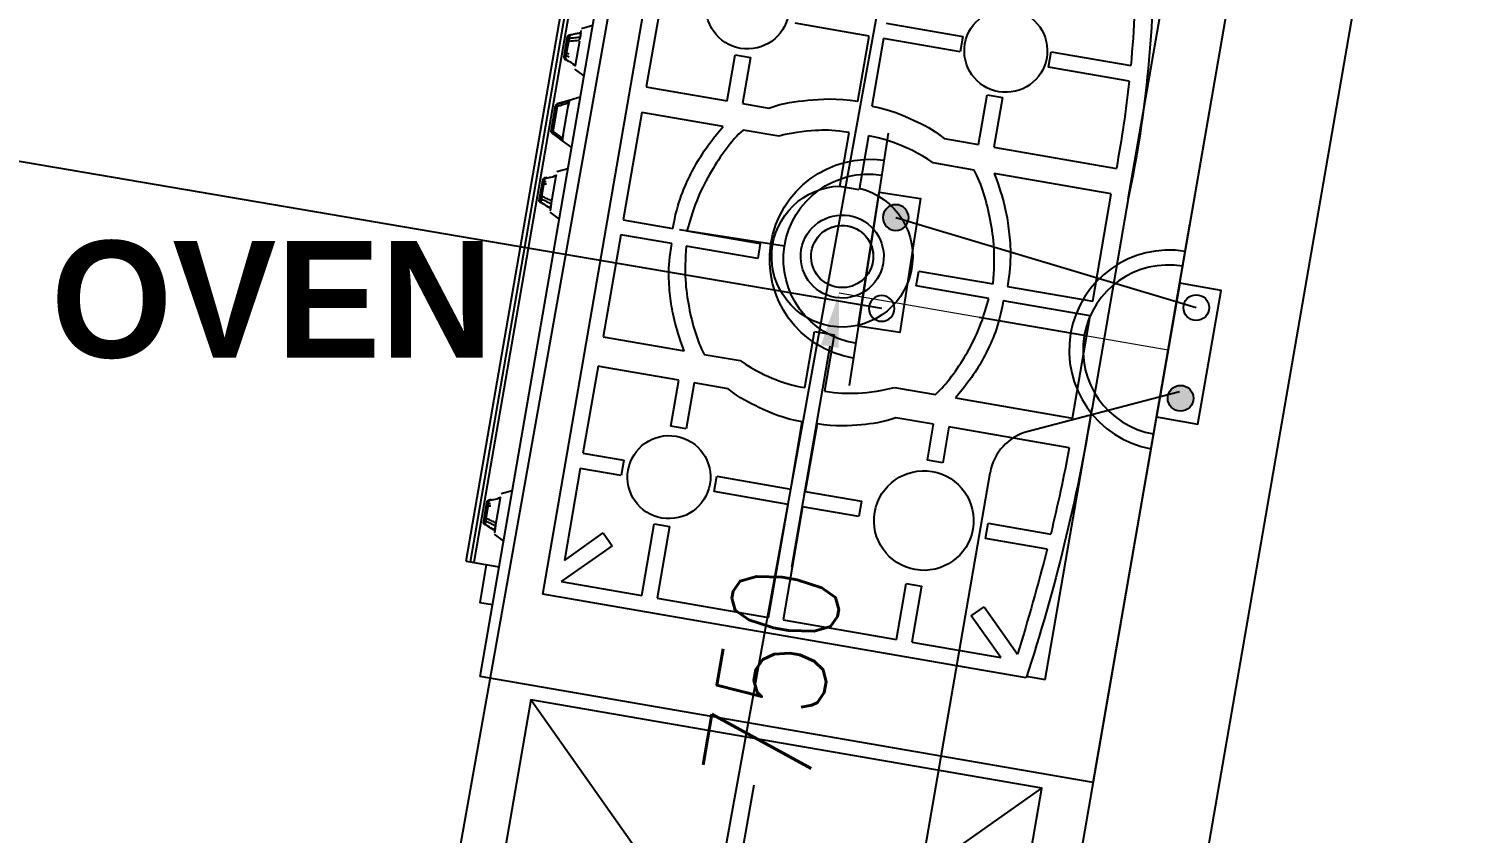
# Model space of a CAD drawing. Extents: x -678889171 to 586587, y -792238163 to 335485.
# Drawn here: x 49044 to 50431, y 31963 to 32739 of the extents above; entities that cross this region are included whole.
import ezdxf
from ezdxf import colors
from ezdxf.entities.mleader import LeaderData, LeaderLine
from ezdxf.math import Vec2, Vec3

# ---------------------------------------------------------------- set-up
doc = ezdxf.new("R2010")
doc.units = 0
doc.header["$MEASUREMENT"] = 0
doc.layers.get('Defpoints').update_dxf_attribs({"color": 252})
for name, color, linetype in [('1', 8, 'Continuous'), ('E-POW-BLOCK', 4, 'Continuous'), ('E-POW-WIR-NO', 4, 'Continuous'), ('E-TEXT', 3, 'Continuous'), ('loop line emped', 1, 'Continuous'), ('powr wire', 4, 'Continuous'), ('XR-A-9TH-FLOOR$0$A-WALL', 252, 'Continuous'), ('XR-Typ33 8th to11Th$0$XR-A-TYP-8-9-10$0$A-ANNO-NOTE', 252, 'Continuous'), ('XR-Typ33 8th to11Th$0$XR-A-TYP-8-9-10$0$A-EQPM', 252, 'Continuous'), ('XR-Typ33 8th to11Th$0$XR-A-TYP-8-9-10$0$A-WALL', 252, 'Continuous')]:
    doc.layers.add(name, color=color, linetype=linetype)
doc.styles.get("Standard").update_dxf_attribs({"font": 'arial.ttf'})
doc.styles.add('Work$0$E-M.MODUL', font='romans.shx', dxfattribs={"width": 0.8})
doc.styles.add('XR-Typ33 8th to11Th$0$XR-A-TYP-8-9-10$0$TYPICAL TYPES$0$XREF_1BR$0$KZT', font='')
doc.styles.get('XR-Typ33 8th to11Th$0$XR-A-TYP-8-9-10$0$TYPICAL TYPES$0$XREF_1BR$0$KZT').set_extended_font_data('AvantGarde LT Medium', bold=True)
doc.dimstyles.new('Work$0$S-DIM', dxfattribs={"dimscale": 500, "dimtxt": 0.2065, "dimasz": 0.104, "dimexe": 0, "dimexo": 0, "dimgap": 0, "dimtad": 0, "dimdec": 0, "dimzin": 0, "dimdsep": 46, "dimtxsty": 'Work$0$E-M.MODUL', "dimcen": 0.25, "dimclrd": 5, "dimclre": 5, "dimclrt": 1, "dimadec": 0, "dimazin": 0, "dimtfac": 1, "dimtdec": 0, "dimtofl": 0, "dimtmove": 0, "dimatfit": 3, "dimfxl": 1, "dimtolj": 1, "dimtzin": 0, "dimlwe": 13, "dimarcsym": 0})

# ---------------------------------------------------------------- blocks, each defined once
blk = doc.blocks.new('160')
at = {"layer": 'E-POW-BLOCK'}
h = blk.add_hatch(color=1, dxfattribs=at)
h.dxf.hatch_style = 1
edge = h.paths.add_edge_path()
edge.add_arc((78016.12619020321, 43941.8623778977), 12.40959850020896, 0, 360)
at = {"layer": 'E-POW-BLOCK', "color": 1}
for p, q in [((77996.37658910743, 43862.45978831869, 1.338264768536465e-07), (77996.37658910545, 44108.57963245566, 1.344306687904589e-07)), ((77914.33664106077, 43985.51971038651, 1.440456293763361e-07), (77811.7867060037, 43985.51971038567, 1.564419500691893e-07))]:
    blk.add_line(p, q, dxfattribs=at)
at = {"layer": 'E-POW-BLOCK', "color": 1, "elevation": 1.293917977576307e-07}
blk.add_lwpolyline([(77996.3765891059, 44050.86842946797), (77996.37658910696, 43920.17099130638), (78036.8891983044, 43920.17099130671), (78036.88919830332, 44050.8684294683)], close=True, dxfattribs=at)
at = {"layer": 'E-POW-BLOCK', "color": 1}
for centre in [(78016.12619020249, 44030.49624115398, 1.318516362437654e-07), (78016.12619020321, 43941.8623778977, 1.316340517344951e-07)]:
    blk.add_circle(centre, 12.40959850020896, dxfattribs=at)
for centre, radius, start, end in [((77997.52779818512, 43985.51971038718, 1.339894137195527e-07), 96.53712043769333, 90.68327069112401, 269.3167293097928), ((77996.37658910645, 43985.51971038718, 1.341285728220513e-07), 82.03994804566189, 90.0000000004675, 270.0000000004654)]:
    blk.add_arc(centre, radius, start, end, dxfattribs=at)
blk = doc.blocks.new('*D3202')
at = {"layer": '1', "color": 5, "lineweight": 13, "transparency": 16777216}
for p, q in [((50142.33030993499, 32428.98970255078), (49825.08081217586, 32483.88179154522)), ((50014.56867250255, 31690.58976094113), (49697.31917474342, 31745.48184993557))]:
    blk.add_line(p, q, dxfattribs=at)
at = {"layer": '1', "color": 5, "lineweight": -2, "transparency": 16777216}
for p, q in [((49816.21524156569, 32432.64311808702), (49779.30621651349, 32219.32695768772)), ((49706.18474535359, 31796.72052339377), (49743.09377040579, 32010.03668379308))]:
    blk.add_line(p, q, dxfattribs=at)
at = {"layer": '1', "color": 5, "transparency": 16777216}
for points in [[(49807.67546265599, 32434.12071318872), (49824.75502047539, 32431.16552298533), (49825.08081217586, 32483.88179154522)], [(49697.64496644389, 31798.19811849547), (49714.72452426329, 31795.24292829208), (49697.31917474342, 31745.48184993557)]]:
    blk.add_solid(points, dxfattribs=at)
at = {"layer": 'Defpoints', "color": 0, "transparency": 16777216}
for p in [(49825.08081217586, 32483.88179154522), (50142.33030993499, 32428.98970255078, 1.860568602027234e-05), (50014.56867250255, 31690.58976094113)]:
    blk.add_point(p, dxfattribs=at)
at = {"layer": '1', "color": 1, "transparency": 16777216, "insert": (49761.19999345964, 32114.68182074041), "char_height": 103.25, "attachment_point": 5, "rotation": 80.18358877342605, "style": 'Work$0$E-M.MODUL'}
blk.add_mtext('\\A1;750', dxfattribs=at)
blk = doc.blocks.new('deef')
at = {"layer": 'E-POW-BLOCK'}
h = blk.add_hatch(color=6, dxfattribs=at)
h.dxf.hatch_style = 1
edge = h.paths.add_edge_path()
edge.add_arc((84064.19391751211, 48929.00372852619), 12.40959850020896, 0, 360)
at = {"layer": 'E-POW-BLOCK', "color": 6}
for p, q in [((84044.86324795104, 48849.4981111799, -3.190573819240415e-06), (84043.56555981308, 49095.61453420671, -3.219723781063669e-06)), ((83962.17559620646, 48972.12375998064, -3.19414105969734e-06), (83859.62708661196, 48971.58305658981, -3.180381384128951e-06))]:
    blk.add_line(p, q, dxfattribs=at)
at = {"layer": 'E-POW-BLOCK', "color": 6, "elevation": -3.218324371343137e-06}
blk.add_lwpolyline([(84043.86984711589, 49037.90413341512), (84044.55896064821, 48907.20851197148), (84085.07100671309, 48907.42211820293), (84084.38189318076, 49038.11773964659)], close=True, dxfattribs=at)
at = {"layer": 'E-POW-BLOCK', "color": 6}
for centre in [(84063.72658781194, 49017.63635975582, -3.213125644158815e-06), (84064.19391751211, 48929.00372852619, -3.202628019559595e-06)]:
    blk.add_circle(centre, 12.40959850020896, dxfattribs=at)
for centre, radius, start, end in [((84045.36559695876, 48972.5623925426, -3.205303264057118e-06), 96.5371204376933, 90.98536903686241, 269.6188276558389), ((84044.21440388208, 48972.5563226933, -3.205148800152049e-06), 82.03994804566186, 90.30209834678506, 270.3020983467851)]:
    blk.add_arc(centre, radius, start, end, dxfattribs=at)
blk = doc.blocks.new('XR-Typ33 8th to11Th$0$XR-A-TYP-8-9-10$0$A$C06567A49')
at = {"layer": 'XR-Typ33 8th to11Th$0$XR-A-TYP-8-9-10$0$A-EQPM'}
for p, q in [((0, -450.0000000000036), (0, 450.0000000000036)), ((600, -450.0000000000036), (600, 449.9999999999964)), ((600, -450.0000000000036), (600, 450)), ((62.71213462745072, 110.3748900793835), (62.71213462745072, 366.7328205942176)), ((553.95450487575, -361.4915974415235), (553.9545048757573, 362.83453490787)), ((624.5425033086649, 337.7388403562363), (624.5425033086722, -342.5933117551831)), ((628.0804822320351, -342.5933117551795), (628.0804822320424, 337.73884035624)), ((632.1096163554539, -342.5933117551795), (632.1096163554612, 337.7388403562363)), ((632.1096163554539, -342.5933117551795), (632.1096163554612, 337.7388403562363)), ((632.1096163554976, -342.593311755325), (632.1096163554976, 337.7388403560872)), ((160.3108859213826, 237.2279331900718), (82.28906224286038, 237.2279331900718)), ((160.3108859213753, 222.2279331900718), (160.3108859213826, 237.2279331900718)), ((321.4356354319025, 237.2279331900681), (246.4356354319025, 237.2279331900681)), ((246.4356354319025, 237.2279331900681), (246.4356354318952, 222.2279331900718)), ((81.23750892210228, 222.2279331900645), (160.3108859213753, 222.2279331900718)), ((246.4356354318952, 222.2279331900718), (321.4356354319025, 222.2279331900718)), ((321.4356354319025, 222.2279331900718), (321.4356354319025, 156.0487300419591)), ((335.7159935198652, 158.4506498709197), (335.7159935198579, 222.2279331900718)), ((335.7159935198579, 222.2279331900718), (408.0786557545362, 222.2279331900718)), ((538.9545048757573, 222.2279331900718), (538.9545048757573, 137.2279331900718)), ((213.8156929625984, 185.8718668996698), (198.8156929625911, 185.8718668996698)), ((198.8156929625911, 185.8718668996698), (198.8156929625911, 137.2279331900718)), ((213.8156929625984, 137.2279331900718), (213.8156929625984, 185.8718668996698)), ((459.7654941674118, 182.2279331900718), (444.7654941674118, 182.2279331900754)), ((444.7654941674118, 182.2279331900754), (444.7654941674191, 137.2279331900754)), ((459.7654941674191, 137.2279331900754), (459.7654941674118, 182.2279331900718)), ((600.0000000000364, 186.7429066953664), (610.0000000000364, 181.8184777944589)), ((609.9999999999927, 176.049150468174), (610, 180.3190784743747)), ((610, 178.2310045535596), (610, 173.4547857933612)), ((609.9999999999927, 176.049150468174), (610, 170.9293785389636)), ((609.9999999999927, 176.049150468174), (609.9999999999927, 173.6420706738536)), ((609.9999999999927, 169.6587516079198), (610, 146.050268930645)), ((620.1743114854908, 173.7694900239039), (620.1743114854835, 167.9572659083351)), ((620.1743114854835, 150.472034358063), (620.1743114854835, 167.9572659083351)), ((620.8835632997288, 170.4024479540203), (620.8835632997216, 173.8253403895687)), ((621.9999999999927, 172.360657970934), (622, 169.366097961054)), ((621.9999999999927, 154.8754264209165), (621.9999999999927, 172.360657970934)), ((622.0000000000364, 169.3660979609522), (622.0000000000437, 151.8808664109274)), ((622, 169.366097961054), (621.9999999999927, 151.8808664110365)), ((621.9999999999927, 151.8808664110365), (621.9999999999927, 154.8754264209165)), ((610.0000000000364, 142.4230465872788), (600.0000000000364, 137.4986176863858)), ((198.8156929625911, 137.2279331900718), (79.05470303147013, 137.2279331900718)), ((247.6177950468918, 137.2279331900681), (213.8156929625984, 137.2279331900718)), ((319.8294773416055, 127.2337221602429), (319.8294773416055, 74.60564867806897)), ((338.8920554322322, 74.60564867807261), (338.8920554322322, 127.2337221602393)), ((444.7654941674191, 137.2279331900754), (418.9545048757645, 137.2279331900754)), ((533.9545048757573, 137.2279331900718), (459.7654941674191, 137.2279331900754)), ((538.9545048757573, 137.2279331900718), (533.9545048757573, 137.2279331900718)), ((79.68521618970408, 112.2279331900718), (194.1645117103471, 112.2279331900718)), ((79.6852161896968, 7.227933190071781), (79.68521618970408, 112.2279331900718)), ((213.8156929625911, 112.2279331900718), (253.8156929625911, 112.2279331900754)), ((404.9058398112538, 112.2279331900718), (439.9058398112538, 112.2279331900718)), ((459.5570210635051, 112.2279331900681), (538.9545048757573, 112.2279331900681)), ((538.9545048757573, 112.2279331900681), (538.9545048757645, 7.227933190071781)), ((600.0000000000291, 116.7429066953373), (610.0000000000364, 111.8184777944371)), ((610.0000000000364, 111.8184777944371), (620.883563299758, 106.458944428643)), ((610, 110.3190784743747), (609.9999999999927, 111.8184777945789)), ((609.9999999999927, 72.42304658739522), (609.9999999999927, 111.8184777945789)), ((609.9999999999927, 111.5267887594891), (609.9999999999927, 111.5267887594891)), ((62.71213462745072, 110.3748900793762), (62.712134627458, -94.62510992064927)), ((609.9999999999927, 109.4153963204844), (609.9999999999927, 106.0517554319704)), ((620.1743114854908, 79.75683639111594), (620.1743114854908, 104.4846879907491)), ((620.8835632997288, 106.2531849688276), (620.8835632997288, 106.2531849688276)), ((621.4745546734048, 104.4846879914112), (621.9999999996653, 104.4846879916331)), ((622.0000000000437, 104.4846879904871), (622.0000000000437, 79.75683639120325)), ((622, 79.75683639134877), (622, 104.4846879906218)), ((622, 104.4846879906218), (622, 104.4846879906218)), ((622, 104.4846879906218), (622, 79.75683639134877)), ((319.8294773416055, 74.60564867806897), (338.8920554322322, 74.60564867807261)), ((610.0000000000364, 72.42304658725698), (600.0000000000364, 67.49861768635674)), ((609.9999999999927, 78.1962699124706), (609.9999999999927, 74.82612806147881)), ((620.8835632997652, 77.7825799530583), (610.0000000000364, 72.42304658725698)), ((609.9999999999927, 72.42304658739522), (610, 73.9224459076031)), ((609.9999999999927, 72.71473562248502), (609.9999999999927, 72.71473562248502)), ((620.1743114852434, 79.75683639111594), (622, 79.75683639113049)), ((620.8835632997216, 77.98833941314297), (620.8835632997216, 77.98833941314297)), ((622, 79.75683639134877), (621.4745546736158, 79.75683639095587)), ((621.9999999999927, 79.75683639135605), (621.9999999999927, 79.75683639135605)), ((600.0000000000291, 46.74290669535912), (610.0000000000291, 41.81847779446252)), ((609.9999999999927, 8.192373913803749), (610, 38.19263622456128)), ((619.6742752326027, 30.74144365749453), (618.4649946300924, 31.08048721579689)), ((620.1743114854835, 16.28425847355538), (620.1743114854908, 33.76949002382753)), ((622.0000000000437, 32.36065797081756), (622.0000000000364, 14.87542642078552)), ((621.9999999999927, 29.36609796106131), (621.9999999999927, 32.36065797093397)), ((621.9999999999927, 32.36065797093397), (621.9999999999927, 14.87542642091285)), ((622, 11.88086641103655), (621.9999999999927, 29.36609796106131)), ((620.1743114854835, 16.28425847355538), (620.1743114854835, 10.47203435814663)), ((621.9999999999927, 14.87542642091648), (622, 11.88086641104383)), ((163.2112514136606, 7.227933190068143), (79.6852161896968, 7.227933190071781)), ((249.8294773416128, 7.227933190071781), (177.0656929625984, 7.227933190075419)), ((249.8294773416128, -7.227933190082695), (249.8294773416128, 7.227933190071781)), ((476.6558398112611, 7.227933190068143), (404.9058398112611, 7.227933190071781)), ((404.9058398112611, 7.227933190071781), (404.9058398112538, -7.227933190079057)), ((538.9545048757645, 7.227933190071781), (490.5102813601843, 7.227933190071781)), ((610.0000000000364, 2.423046587278805), (600.0000000000291, -2.501382313632348)), ((610, 10.78673858861293), (610, 6.010519828410906)), ((609.9999999999927, 8.192373913803749), (610, 10.60600909284767)), ((609.9999999999927, 8.192373913803749), (609.9999999999927, 3.922445907603105)), ((620.8835632997288, 10.41618399240542), (620.8835632997216, 13.83907642795384)), ((79.68521618970408, -107.2279331900791), (79.6852161896968, -7.227933190075419)), ((79.6852161896968, -7.227933190075419), (164.6852161897041, -7.227933190075419)), ((178.8156929625911, -7.227933190082695), (249.8294773416128, -7.227933190082695)), ((404.9058398112538, -7.227933190079057), (474.9058398112611, -7.227933190079057)), ((489.0363165841554, -7.227933190082695), (538.9545048757645, -7.227933190079057)), ((538.9545048757645, -7.227933190079057), (538.9545048757573, -107.2279331900827)), ((338.8920554322322, -67.22793319007542), (319.8294773416055, -67.2279331900827)), ((319.8294773416055, -67.2279331900827), (319.8294773416055, -122.2337221602502)), ((338.8920554322322, -122.2337221602502), (338.8920554322322, -67.22793319007542)), ((62.71213462745072, -360.0000000000036), (62.71213462745072, -94.62510992063108)), ((194.1645117103471, -107.2279331900754), (79.68521618970408, -107.2279331900791)), ((253.8156929625911, -107.2279331900754), (213.8156929625911, -107.2279331900827)), ((439.9058398112611, -107.2279331900754), (404.9058398112538, -107.2279331900791)), ((538.9545048757573, -107.2279331900827), (459.5570210634978, -107.2279331900791)), ((77.87030413934554, -135.8849957237289), (195.5871490346399, -135.8849957237217)), ((195.5871490346399, -135.8849957237217), (195.5871490346472, -170.8849957237289)), ((210.5871490346399, -170.8849957237289), (210.5871490346399, -135.8849957237217)), ((210.5871490346399, -135.8849957237217), (247.6177950468846, -135.8849957237253)), ((411.6660931574006, -135.8849957237253), (444.7654941674118, -135.8849957237217)), ((444.7654941674118, -135.8849957237217), (444.7654941674191, -180.8849957237253)), ((459.7654941674118, -180.8849957237253), (459.7654941674191, -135.8849957237253)), ((459.7654941674191, -135.8849957237253), (533.9545048757645, -135.8849957237289)), ((533.9545048757645, -135.8849957237289), (538.9545048757573, -135.8849957237289)), ((538.9545048757573, -135.8849957237289), (538.9545048757573, -220.8849957237253)), ((321.4356354319025, -154.7057925756162), (321.4356354319025, -220.8849957237217)), ((335.7159935198579, -220.8849957237253), (335.7159935198579, -155.2494391794462)), ((195.5871490346472, -170.8849957237289), (210.5871490346399, -170.8849957237289)), ((444.7654941674191, -180.8849957237253), (459.7654941674118, -180.8849957237253)), ((142.6177950468846, -220.8849957237253), (81.29468363577325, -220.8849957237289)), ((142.6177950468918, -235.8849957237253), (142.6177950468846, -220.8849957237253)), ((321.4356354319025, -220.8849957237217), (266.4356354319025, -220.8849957237253)), ((266.4356354319025, -220.8849957237253), (266.4356354318952, -235.8849957237217)), ((408.0786557545362, -220.8849957237217), (335.7159935198579, -220.8849957237253)), ((408.0786557545434, -235.8849957237217), (408.0786557545362, -220.8849957237217)), ((538.9545048757573, -220.8849957237253), (498.9545048757573, -220.8849957237289)), ((498.9545048757573, -220.8849957237289), (498.9545048757645, -235.8849957237253)), ((82.333492509395, -235.8849957237289), (142.6177950468918, -235.8849957237253)), ((266.4356354318952, -235.8849957237217), (321.4356354318952, -235.8849957237253)), ((321.4356354318952, -235.8849957237253), (321.4356354319025, -346.4915974415235)), ((335.7159935198652, -235.8849957237217), (408.0786557545434, -235.8849957237217)), ((335.7159935198652, -346.4915974415235), (335.7159935198652, -235.8849957237217)), ((498.9545048757645, -235.8849957237253), (538.9545048757573, -235.8849957237217)), ((538.9545048757573, -235.8849957237217), (538.95450487575, -325.828152060396)), ((459.7654941674118, -276.4915974415235), (444.7654941674191, -276.4915974415235)), ((444.7654941674191, -276.4915974415235), (444.7654941674191, -346.4915974415235)), ((459.7654941674118, -346.4915974415235), (459.7654941674118, -276.4915974415235)), ((600.0000000000291, -268.2570933046372), (610.0000000000364, -273.1815222055338)), ((610, -306.8076260861963), (609.9999999999927, -276.8073637754351)), ((619.6742752325954, -284.2585563425055), (618.4649946300851, -283.9195127841995)), ((620.1743114854835, -298.715741526441), (620.1743114854908, -281.2305099761688)), ((622.0000000000364, -282.6393420291824), (622.0000000000437, -300.1245735792145)), ((622, -285.633902038946), (621.9999999999927, -282.639342029066)), ((621.9999999999927, -282.639342029066), (622, -300.1245735790835)), ((622, -303.1191335889635), (622, -285.633902038946)), ((132.7023706735345, -301.1167576079897), (93.24450136125961, -340.5746269202755)), ((143.3089723913363, -311.7233593257915), (132.7023706735345, -301.1167576079897)), ((210.5871490346326, -291.4915974415235), (195.5871490346399, -291.4915974415235)), ((195.5871490346399, -291.4915974415235), (195.5871490346326, -346.4915974415235)), ((210.5871490346399, -346.4915974415235), (210.5871490346326, -291.4915974415235)), ((506.5565198362237, -293.4301670208624), (495.9499181184292, -304.0367687386643)), ((495.9499181184292, -304.0367687386643), (538.4047468212884, -346.4915974415235)), ((538.95450487575, -325.828152060396), (506.5565198362237, -293.4301670208624)), ((609.9999999999927, -304.2132614113907), (610, -308.9894801715927)), ((610, -306.8076260861963), (610, -304.3939909071523)), ((620.1743114854835, -298.715741526441), (620.1743114854908, -304.5279656418534)), ((620.8835632997216, -304.5838160075982), (620.8835632997288, -301.1609235720462)), ((622, -300.1245735790835), (622, -303.1191335889598)), ((108.540734275608, -346.4915974415235), (143.3089723913363, -311.7233593257915)), ((610.0000000000364, -312.5769534127212), (600.0000000000291, -317.501382313636)), ((610, -306.8076260861963), (610, -311.0775540924005)), ((195.5871490346326, -346.4915974415235), (108.540734275608, -346.4915974415235)), ((321.4356354319025, -346.4915974415235), (210.5871490346399, -346.4915974415235)), ((444.7654941674191, -346.4915974415235), (335.7159935198652, -346.4915974415235)), ((538.4047468212884, -346.4915974415235), (459.7654941674118, -346.4915974415235)), ((624.5425033086722, -342.5933117551831), (600, -342.5933117551795)), ((612.495653171507, -342.5933117551795), (612.495653171507, -380.0000000000036)), ((628.0804822320351, -342.5933117551795), (624.5425033086722, -342.5933117551831)), ((632.1096163554539, -342.5933117551795), (628.0804822320351, -342.5933117551795)), ((81.15934811491024, -360.0000000000036), (62.71213462745072, -360.0000000000036)), ((81.03794318234577, -361.4915974415235), (553.95450487575, -361.4915974415235)), ((600, -380.0000000000036), (612.495653171507, -380.0000000000036)), ((7.275957614183426e-12, -450.0000000000036), (600, -450.0000000000036))]:
    blk.add_line(p, q, dxfattribs=at)
at = {"layer": 'XR-Typ33 8th to11Th$0$XR-A-TYP-8-9-10$0$A-EQPM', "flags": 128}
for points in [[(620.8835563514949, 173.8253430770092), (619.6742752330538, 174.3149769876327), (618.4649946304853, 174.8045725069715), (617.2557115803575, 175.2941355457369), (616.0464275171253, 175.7836695417609), (614.8371432766507, 176.2731776312721), (613.627858240463, 176.7626629246115), (612.418572659968, 177.2521278225249), (611.2092865678351, 177.7415744047867), (610.0000000107757, 178.23100456463)], [(610.0000000095097, 177.8854491643797), (611.1304799566788, 177.4281230314518), (612.2609595798276, 176.9707964530971), (613.3914388652556, 176.5134693734472), (614.521917773629, 176.0561417402387)], [(610.0000000150903, 173.4547857811958), (611.2092864764054, 173.1155196986183), (612.4185724722338, 172.776275652297), (613.627857954627, 172.4370562290605), (614.8371428790706, 172.0978641777001), (616.0464271410892, 171.7587027175396), (617.2557103771469, 171.419575777054), (618.4649943841941, 171.080487276613), (619.6742747679455, 170.741443695053), (620.883555487344, 170.4024501923668)], [(620.1743036733242, 167.9572681006794), (619.0438273523541, 168.2747285263576), (617.9133520560426, 168.5921874038431), (616.7828735840376, 168.9096460617147), (615.6523956915335, 169.2271035707272), (614.5219173785808, 169.5445603194785), (613.3914385670869, 169.8620164217864), (612.2609593914458, 170.1794719211757), (611.1304798645651, 170.4969268795066), (610.0000000128275, 170.8143813524621)], [(615.6523961684725, 175.598813528446), (616.7828746349041, 175.1414844096034), (617.913352046613, 174.684154730021), (619.0438279291047, 174.2268245558153), (620.174304536944, 173.7694928302553)], [(617.2557103773215, 152.8219486049675), (618.4649943844051, 153.1610371054194), (619.674274768171, 153.500080686983)], [(620.1743036732078, 156.2842562812621), (619.0438273522668, 155.9667958555838), (617.9133520559626, 155.6493369781056)], [(610.0000000095097, 146.3560752175945), (611.1304799567079, 146.8134013505151), (612.2609595798931, 147.2707279288625), (613.3914388653648, 147.7280550085088), (614.5219177737818, 148.1853826417173), (615.6523961686471, 148.6427108535099), (616.7828746351297, 149.1000399723416), (617.9133520468604, 149.5573696519205), (619.043827929403, 150.0146998261298), (620.1743045372641, 150.4720315516788)], [(612.4185726598589, 146.9893965594019), (611.2092865677841, 146.499949977162), (610.000000010783, 146.0105198173442)], [(620.8835563509929, 150.416181304754), (619.6742752326027, 149.926547394145), (618.4649946300851, 149.4369518748354), (617.2557115800155, 148.9473888360917)], [(620.8835563509929, 106.2531883564407), (619.6742752326027, 106.8391164884924), (618.4649946300924, 107.42505279943), (617.2557115800228, 108.0109977090142), (616.0464275168415, 108.5969496620564), (614.8371432764252, 109.1829075089991), (613.6278582402956, 109.7688709278336), (612.4185726598662, 110.354839251966), (611.2092865677841, 110.940812007193), (610.000000010783, 111.5267887509399)], [(610.0000000150831, 111.5267887508453), (611.2092864764345, 110.9408120516491), (612.4185724722993, 110.3548393368656), (613.627857954707, 109.7688710606199), (614.837142879187, 109.1829077020666), (616.0464271412347, 108.5969498432096), (617.2557103773288, 108.0109982950307), (618.4649943843979, 107.4250529179699), (619.6742747681783, 106.8391167039881), (620.8835554875986, 106.2531887614459)], [(620.1743036732078, 104.4846917747091), (619.0438273522595, 105.0325524766849), (617.9133520559553, 105.5804108995399), (616.7828735839576, 106.128269289653), (615.6523956914607, 106.6761260043277), (614.5219173785299, 107.2239816806141), (613.3914385670432, 107.7718364863213), (612.260959391424, 108.3196904712204), (611.1304798645579, 108.8675437216771), (610.0000000128202, 109.4153963141325)], [(610.0000000095097, 74.82612806581528), (611.1304799566715, 75.37398070570998), (612.2609595798203, 75.92183400387512), (613.3914388652483, 76.46968804053176), (614.521917773629, 77.01754289302698), (615.6523961684725, 77.56539860869452), (616.7828746349114, 78.11325560084879), (617.9133520466057, 78.66111347829792), (619.043827929112, 79.20897218904065), (620.1743045369367, 79.75683303025653)], [(610.0000000150976, 72.7147356311325), (611.2092864764054, 73.30071233031049), (612.4185724722338, 73.88668504507586), (613.6278579546197, 74.472653321307), (614.8371428790706, 75.05861667984937), (616.046427141082, 75.64457453869181), (617.2557103771542, 76.23052608685612), (618.4649943841941, 76.81647146390605), (619.6742747679455, 77.40240767786963), (620.8835554873367, 77.9883356204009)], [(620.8835563514949, 77.98833602578452), (619.6742752330465, 77.40240789369636), (618.4649946304926, 76.81647158273336), (617.2557115803502, 76.23052667312368), (616.0464275171253, 75.64457472005233), (614.8371432766507, 75.05861687308425), (613.627858240463, 74.47265345422056), (612.418572659968, 73.88668513005905), (611.2092865678278, 73.30071237480661), (610.0000000107684, 72.714735631027)], [(610.0000000150831, 38.23100455349413), (611.2092864764345, 37.74157444084631), (612.418572472292, 37.25212792675666)], [(620.1743036732078, 33.76949318279367), (619.0438273522668, 34.226824792142), (617.9133520559553, 34.68415472651759), (616.7828735839648, 35.14148483420286), (615.652395691468, 35.59881372133168), (614.5219173785299, 36.05614190021515), (613.3914385670432, 36.51346949433719), (612.2609593914167, 36.97079653060791), (611.1304798645579, 37.42812306926135), (610.0000000128202, 37.88544916274259)], [(617.9133520468531, 28.5921874062733), (619.0438279293958, 28.274728361499), (620.1743045372714, 27.95726785512306)], [(618.4649943844051, 34.80457261402262), (619.6742747681783, 34.31497725508598), (620.8835554875986, 33.82534351486538)], [(610.0000000095097, 13.42714302828608), (611.1304799566788, 13.7445975288756), (612.2609595798203, 14.0620525149825), (613.3914388652556, 14.37950804416687), (614.521917773629, 14.69696417357045), (615.6523961684725, 15.01442094509548), (616.7828746349114, 15.33187861480474), (617.913352046613, 15.64933697575543), (619.0438279291047, 15.96679602054428), (620.174304536944, 16.28425652693477)], [(620.8835563515022, 13.83907432494379), (619.6742752330465, 13.50008072460696), (618.464994630478, 13.16103716628641), (617.2557115803502, 12.82194896707733), (616.0464275171325, 12.48282176415887), (614.8371432766435, 12.14366031951431), (613.6278582404702, 11.8044681988431), (612.418572659968, 11.46524874560055), (611.2092865678351, 11.12600471021142), (610.0000000107684, 10.78673861176867)], [(610.0000000150903, 6.01051982847639), (611.2092864764054, 6.499949941120576), (612.4185724722338, 6.989396455192036), (613.6278579546197, 7.47886131532141), (614.8371428790633, 7.968346592675516), (616.046427141082, 8.457854683460027), (617.2557103771542, 8.947388369288092), (618.4649943842014, 9.436951767867868), (619.6742747679455, 9.926547126793594), (620.8835554873367, 10.41618086699964)], [(614.5219173785808, 8.185382481777197), (613.3914385670869, 7.728054887647886), (612.2609593914458, 7.270727851380798), (611.1304798645724, 6.813401312716451), (610.0000000128275, 6.35607521923157)], [(620.1743036733242, 10.47203119922415), (619.0438273523541, 10.01469958987218), (617.9133520560499, 9.55736965548931), (616.7828735840376, 9.10003954779313), (615.6523956915262, 8.642710660667944)], [(610.0000000150831, -276.7689954465059), (611.2092864764345, -277.2584255591537), (612.4185724722993, -277.7478720732433)], [(620.1743036732078, -281.2305068172027), (619.0438273522595, -280.773175207858), (617.9133520559626, -280.3158452734824), (616.7828735839576, -279.8585151657935), (615.6523956914607, -279.4011862786683), (614.5219173785226, -278.9438580997848), (613.3914385670505, -278.4865305056628), (612.260959391424, -278.0292034693957), (611.1304798645579, -277.5718769307387), (610.0000000128202, -277.1145508372574)], [(617.9133520468531, -286.4078125937267), (619.043827929403, -286.7252716385046), (620.1743045372641, -287.0427321448769)], [(618.4649943844051, -280.195427385981), (619.674274768171, -280.6850227449104), (620.8835554875914, -281.1746564851383)], [(610.0000000095097, -301.5728569717212), (611.1304799566715, -301.2554024711244), (612.2609595798276, -300.9379474850175), (613.3914388652483, -300.6204919558331), (614.5219177736362, -300.3030358264296), (615.6523961684652, -299.9855790549009), (616.7828746349041, -299.6681213851953), (617.913352046613, -299.3506630242409), (619.043827929112, -299.0332039794557), (620.1743045369367, -298.7157434730689)], [(620.8835563514949, -301.1609256750562), (619.6742752330465, -301.4999192753967), (618.4649946304853, -301.8389628337172), (617.2557115803502, -302.1780510329227), (616.0464275171253, -302.5171782358375), (614.8371432766435, -302.8563396804857), (613.627858240463, -303.1955318011533), (612.4185726599753, -303.5347512543995), (611.2092865678278, -303.8739952897922), (610.0000000107757, -304.2132613882313)], [(610.0000000150831, -308.98948017152), (611.2092864764054, -308.5000500588831), (612.4185724722411, -308.010603544808), (613.6278579546197, -307.5211386846822), (614.8371428790706, -307.0316534073318), (616.046427141082, -306.5421453165363), (617.2557103771469, -306.0526116307155), (618.4649943841941, -305.5630482321321), (619.6742747679455, -305.07345287321), (620.8835554873294, -304.5838191330004)], [(620.1743036733169, -304.5279688007759), (619.0438273523614, -304.9853004101278), (617.9133520560499, -305.4426303445107), (616.7828735840376, -305.8999604522069), (615.6523956915262, -306.3572893393321)], [(614.5219173785736, -306.8146175182228), (613.3914385670796, -307.2719451123521), (612.2609593914531, -307.7292721486192), (611.1304798645651, -308.1865986872835), (610.0000000128202, -308.6439247807684)]]:
    blk.add_lwpolyline(points, dxfattribs=at)
at = {"layer": 'XR-Typ33 8th to11Th$0$XR-A-TYP-8-9-10$0$A-EQPM'}
for centre, radius, start, end in [((1206.254560800466, 150.7586885774544), 1144.255273808596, 169.3190659346465, 182.0225397908315), ((1208.228911062797, 150.7586885774581), 1129.255273808596, 170.2421079622396, 175.6084535352456), ((203.385794225127, 230.6730134661375), 40.00000000000007, 90.00000000041689, 270.0000000004169), ((203.385794225127, 230.6730134661375), 40.00000000000003, 270.0000000004169, 90.00000000041689), ((455.7780343120394, 229.4230134661375), 40.00000000000001, 90.00000000041689, 270.0000000004169), ((455.7780343120394, 229.4230134661375), 40.00000000000003, 270.0000000004169, 90.00000000041689), ((1208.228911062797, 150.7586885774581), 1129.255273808596, 176.3713920343855, 180.6865354069118), ((325, 8.400751769451745), 68, 94.40677179757598, 270.0000000004169), ((325, 8.400751769451745), 68.00000000000006, 270.0000000004169, 78.15997489204491), ((325, 8.400751769451745), 39.99999999999996, 90.00000000041689, 270.0000000004169), ((325, 8.400751769451745), 39.99999999999996, 270.0000000004169, 90.00000000041689), ((325, 8.400751769451745), 30.00000000000001, 90.00000000041689, 270.0000000004169), ((325, 8.400751769451745), 29.99999999999996, 90.00000000041689, 240.0000000000418), ((325, 8.400751769451745), 30.00000000000002, 270.0000000004169, 90.00000000041689), ((325, 8.400751769451745), 29.99999999999998, 45, 74.99999999977723), ((325, 8.400751769451745), 29.99999999999996, 254.9999999997772, 270.0000000004169), ((325, 8.400751769451745), 30.00000000000001, 270.0000000004169, 285.0000000002228), ((1811.013462545241, -108.6311520936397), 1748.357429822755, 179.5410002129873, 188.3157052037326), ((1811.013462545241, -108.6311520936397), 1733.357429822755, 180.9009074155271, 183.7131266664715), ((204.1023324640773, -228.9370190074224), 48.00000000000006, 90.00000000041689, 270.0000000004169), ((204.1023324640773, -228.9370190074224), 48.00000000000004, 270.0000000004169, 90.00000000041689), ((453.2780343120321, -229.5736618478441), 40.00000000000004, 90.00000000041689, 270.0000000004169), ((453.2780343120321, -229.5736618478441), 40.00000000000001, 270.0000000004169, 90.00000000041689), ((1811.013462545241, -108.6311520936397), 1733.357429822754, 184.2101377781797, 187.6899108919324)]:
    blk.add_arc(centre, radius, start, end, dxfattribs=at)
for centre, major_axis, ratio, start_param, end_param in [((619.9999999999927, 172.360657971094), (-1.999999999999984, 5.55111512312574e-17), 0.7071067811871895, 3.141592653582975, 4.625122517907743), ((620, 169.3660979604356), (-1.999999999999943, 5.551115123125626e-17), 0.7071067808582884, 1.658062789397473, 3.14159265403056), ((619.9999999999927, 172.360657970934), (-1.999999999999943, 6.288525256081635e-12), 0.8163223206730185, 3.141592653593064, 4.254805315568501), ((619.9999999999927, 169.366097961054), (-1.999999999999928, 5.551115123125584e-17), 0.5775966315447333, 3.141592653591289, 4.254805315711214), ((620, 154.8754264215568), (-1.999999999999943, 1.284896800068899e-09), 0.7071067808483266, 3.14159265404435, 3.883357586174926), ((619.9999999999927, 154.8754264209165), (-1.999999999999954, 5.551115123125658e-17), 0.577596631544212, 2.58498632260039, 3.141592653587722), ((619.999999999658, 151.8808664109092), (-2.000000000000028, 1.210133993012636e-09), 0.7071067811895164, 1.658062789988159, 3.141592654032021), ((620, 151.8808664110365), (-1.999999999999943, 5.551115123125626e-17), 0.8163223206728195, 2.584986322460128, 3.141592653590015), ((620, 104.4846879906218), (-1.999999999999947, 5.551115123125637e-17), 0.9856495435371856, 3.141592653590711, 4.254805315565954), ((620, 104.4846879906218), (-1.999999999999943, 5.551115123125626e-17), 0.9856495435372135, 3.141592653590798, 4.254805315849884), ((619.9999999999927, 79.75683639135605), (-1.999999999999943, 2.166156143346114e-11), 0.9856495435371495, 2.028379991624305, 3.141592653599751), ((619.9999999999927, 79.75683639135605), (-1.999999999999928, 5.551115123125584e-17), 0.9856495435372963, 2.028379991468483, 3.141592653588909), ((620, 32.36065797029369), (-1.999999999999943, 5.551115123125626e-17), 0.7071067815247917, 3.141592654044306, 4.62512251785464), ((619.9999999996653, 29.36609796114863), (-1.99999999999993, 5.55111512312559e-17), 0.7071067811835923, 2.399827721814815, 3.141592654032006), ((620, 32.36065797093397), (-1.999999999999906, 5.551115123125523e-17), 0.816322320672949, 3.141592653589823, 3.698198984577707), ((619.9999999999927, 29.36609796105404), (-1.999999999999943, 5.551115123125626e-17), 0.5775966315443832, 3.141592653592544, 3.698198984721603), ((619.9999999999927, 14.87542642074914), (-1.999999999999984, 5.55111512312574e-17), 0.7071067811859201, 3.141592653596581, 4.625122517907846), ((619.9999999999927, 14.87542642091648), (-1.999999999999943, 4.56901183554232e-12), 0.5775966315440705, 2.028379991614954, 3.141592653590396), ((620, 11.88086641166228), (-1.999999999999943, 1.247083991628948e-09), 0.7071067815148441, 1.658062789835036, 3.141592654030556), ((619.9999999999927, 11.88086641103655), (-1.999999999999928, 5.551115123125584e-17), 0.8163223206725782, 2.028379991468563, 3.141592653589336), ((619.9999999999927, -282.6393420297063), (-1.999999999999943, 5.551115123125626e-17), 0.7071067815247917, 3.141592654044306, 4.62512251785464), ((619.9999999996653, -285.6339020388587), (-1.99999999999993, 5.55111512312559e-17), 0.7071067811835923, 2.399827721814815, 3.141592654032006), ((620, -282.639342029066), (-1.999999999999906, 5.551115123125523e-17), 0.816322320672949, 3.141592653589823, 3.698198984577707), ((620, -285.633902038946), (-1.999999999999943, 5.551115123125626e-17), 0.5775966315443832, 3.141592653592544, 3.698198984721603), ((619.9999999999927, -300.1245735792509), (-1.999999999999984, 5.55111512312574e-17), 0.7071067811859201, 3.141592653596581, 4.625122517907846), ((619.9999999999927, -303.1191335883377), (-1.999999999999943, 1.247083991628948e-09), 0.7071067815148441, 1.658062789835036, 3.141592654030556), ((619.9999999999927, -300.1245735790835), (-1.999999999999943, 4.56901183554232e-12), 0.5775966315440705, 2.028379991614954, 3.141592653590396), ((620, -303.1191335889635), (-1.999999999999928, 5.551115123125584e-17), 0.8163223206725782, 2.028379991468563, 3.141592653589336)]:
    blk.add_ellipse(centre, major_axis=major_axis, ratio=ratio, start_param=start_param, end_param=end_param, dxfattribs=at)
for points in [[(610, 178.2310045535596), (609.9999999999927, 178.4288277777559), (610, 178.5345305124247), (609.9999999999927, 178.5481127575804)], [(610, 172.0716989413668), (610, 172.5117663475721), (609.9999999999927, 172.9727952982321), (610, 173.4547857933612)], [(620.8835563512112, 173.8253430771256), (620.8846488551571, 174.0020680654816), (620.8233841091278, 174.2501815452015), (620.5602143656215, 174.2294581502101), (620.3071530573216, 173.9565930125354), (620.1743045369803, 173.7694928302408)], [(620.1743036730986, 167.9572681007376), (620.3071521942256, 168.1608053200034), (620.5602134790533, 168.6688667943636), (620.8233832178812, 169.5761579917234), (620.8846479925633, 170.1517517852262), (620.883555487344, 170.4024501923668)], [(610, 146.0105198284109), (609.9999999999927, 145.7509795464211), (609.9999999999927, 145.5490318286938), (609.9999999999927, 145.9813498034673), (610, 146.3560752139783)], [(620.8835563514003, 150.4161813049177), (620.884648855339, 150.2394563165544), (620.823384109317, 149.9913428368345), (620.5602143657961, 150.0120662318477), (620.3071530574962, 150.284931369526), (620.1743045371695, 150.4720315518098)], [(609.9999999999927, 111.5267887594891), (610, 111.3555737920142), (609.9999999999927, 110.8324600847009), (609.9999999999927, 109.9479788326462), (610, 109.4153963204335)], [(610, 109.4153963204262), (609.9999999999927, 109.9641727078451), (609.9999999999927, 110.8648478351097), (609.9999999999927, 111.3717676672204), (609.9999999999927, 111.5267887594891)], [(620.1743036733606, 104.4846917746363), (620.3071521944803, 104.7609141310095), (620.5602134793153, 105.3131126202134), (620.8233832181359, 105.9693180467111), (620.8846479928252, 106.2008816578636), (620.8835554875914, 106.2531887614423)], [(620.8835563514003, 106.2531883562369), (620.884648855339, 106.2008812504537), (620.8233841093097, 105.9693176863912), (620.5602143657961, 105.3131122436353), (620.3071530575035, 104.7609137064101), (620.1743045371695, 104.4846913516085)], [(610, 74.82612806153702), (609.9999999999927, 74.27735167412538), (610, 73.37667654686447), (610, 72.86975671475011), (609.9999999999927, 72.71473562248502)], [(609.9999999999927, 72.71473562248502), (609.9999999999927, 72.88595058995634), (610, 73.40906429726601), (609.9999999999927, 74.29354554932434), (610, 74.82612806153702)], [(620.8835563512112, 77.98833602564628), (620.8846488551571, 78.04064313141498), (620.8233841091351, 78.27220669547387), (620.5602143656288, 78.9284121382043), (620.3071530573216, 79.48061067545859), (620.1743045369803, 79.75683303027108)], [(620.1743036731059, 79.75683260721053), (620.3071521942184, 79.4806102508337), (620.5602134790533, 78.92841176163711), (620.8233832178739, 78.2722063351357), (620.8846479925705, 78.04064272397954), (620.8835554873367, 77.9883356204009)], [(610, 37.88544916798855), (610, 38.26339186049518), (609.9999999999927, 38.69892711726061), (609.9999999999927, 38.49376211754134), (609.9999999999927, 38.23100455355961)], [(620.1743036733606, 33.76949318273182), (620.307152194473, 33.95659336607423), (620.5602134793153, 34.22945848426389), (620.8233832181359, 34.25018190076298), (620.8846479928179, 34.0020685067102), (620.8835554875986, 33.82534351486902)], [(620.8835563512184, 13.8390743248674), (620.8846488551499, 14.08977273162236), (620.8233841091351, 14.66536654417359), (620.5602143656288, 15.57265778600049), (620.3071530573143, 16.08071930882215), (620.1743045369876, 16.28425652694204)], [(610, 10.78673858861293), (609.9999999999927, 11.2884133996813), (610, 11.75928450832362), (609.9999999999927, 12.19935191452896)], [(610, 5.687965990629891), (610, 5.697686697898462), (610, 5.805204643827892), (610, 6.010519828410906)], [(620.1743036730986, 10.47203119913684), (620.3071521942256, 10.28493101578715), (620.5602134790533, 10.01206589760477), (620.8233832178812, 9.991342481102038), (620.8846479925705, 10.23945587515482), (620.8835554873367, 10.41618086699964)], [(610, -277.1145508320151), (610, -276.7366081395048), (610, -276.3010728827394), (610, -276.5062378824587), (609.9999999999927, -276.7689954464404)], [(620.1743036733678, -281.2305068172682), (620.307152194473, -281.0434066339258), (620.5602134793153, -280.7705415157361), (620.8233832181359, -280.749818099237), (620.8846479928252, -280.9979314932862), (620.8835554875914, -281.174656485131)], [(609.9999999999927, -304.2132614113907), (609.9999999999927, -303.7115866003187), (609.9999999999927, -303.2407154916764), (609.9999999999927, -302.800648085471)], [(620.8835563512184, -301.1609256751362), (620.8846488551426, -300.9102272683813), (620.8233841091351, -300.3346334558264), (620.5602143656288, -299.4273422139995), (620.3071530573143, -298.9192806911778), (620.1743045369876, -298.715743473058)], [(620.1743036731059, -304.5279688008632), (620.3071521942256, -304.7150689842092), (620.5602134790606, -304.9879341024025), (620.8233832178812, -305.008657518898), (620.8846479925705, -304.7605441248488), (620.8835554873294, -304.5838191330004)], [(610, -309.3120340093665), (610, -309.3023133020979), (609.9999999999927, -309.1947953561721), (610, -308.9894801715927)]]:
    blk.add_open_spline(points, degree=3, dxfattribs=at)
for points, knots in [([(321.4356354319025, 156.0487300419591), (303.3111417839027, 156.0487300419591), (277.6540679874015, 149.173937838048), (260.2157136151072, 144.5013448666614), (247.6177950468918, 137.2279331900681)], [0, 0, 0, 0, 0.06861347759812604, 0.1333143673847699, 0.1333143673847699, 0.1333143673847699, 0.1333143673847699]), ([(418.9545048757645, 137.2279331900754), (404.7488334238151, 145.4295814268662), (385.0849872468534, 150.6984931300794), (356.153544421788, 158.4506498709197), (335.7159935198652, 158.4506498709197)], [0, 0, 0, 0, 0.06470088978664386, 0.1333143673847699, 0.1333143673847699, 0.1333143673847699, 0.1333143673847699]), ([(253.8156929625911, 112.2279331900754), (269.7525203806508, 119.6593978618075), (292.8622185185814, 124.9946920683724), (305.5603891721985, 127.2337221602465), (319.8294773416055, 127.2337221602429)], [0, 0, 0, 0, 0.05926944663623096, 0.1149132859868233, 0.1149132859868233, 0.1149132859868233, 0.1149132859868233]), ([(338.8920554322322, 127.2337221602393), (353.1611436016537, 127.2337221602429), (365.8593142552782, 124.9946920683687), (388.9690123932014, 119.6593978618075), (404.9058398112538, 112.2279331900718)], [0, 0, 0, 0, 0.05564383935059236, 0.1149132859868233, 0.1149132859868233, 0.1149132859868233, 0.1149132859868233]), ([(194.1645117103471, 112.2279331900718), (179.9300625369506, 87.57314400398536), (171.5717247540888, 64.60879968142035), (163.2112514136606, 33.40708839961371), (163.2112514136606, 7.227933190068143)], [0, 0, 0, 0, 0.0887487310049191, 0.1751126110148984, 0.1751126110148984, 0.1751126110148984, 0.1751126110148984]), ([(177.0656929625984, 7.227933190075419), (179.4300525693761, 34.25268715805942), (187.5468009095202, 64.54480435572987), (204.1380202136861, 100.1247889732149), (213.8156929625911, 112.2279331900718)], [0, 0, 0, 0, 0.1018069209168557, 0.1914992919616218, 0.1914992919616218, 0.1914992919616218, 0.1914992919616218]), ([(439.9058398112538, 112.2279331900718), (449.5835125601661, 100.1247889732149), (466.1747318643393, 64.54480435572987), (474.2914802044761, 34.25268715805942), (476.6558398112611, 7.227933190068143)], [0, 0, 0, 0, 0.08969237104476607, 0.1914992919616218, 0.1914992919616218, 0.1914992919616218, 0.1914992919616218]), ([(490.5102813601843, 7.227933190071781), (490.510281360177, 33.40708839961371), (482.1498080197562, 64.60879968141307), (473.7914702369089, 87.57314400397809), (459.5570210635051, 112.2279331900681)], [0, 0, 0, 0, 0.08636388000997934, 0.1751126110148984, 0.1751126110148984, 0.1751126110148984, 0.1751126110148984]), ([(164.6852161897041, -7.227933190075419), (164.6852161897041, -32.16046196106981), (172.6475717520079, -61.87637746755354), (180.6078934499601, -83.7471815842764), (194.1645117103471, -107.2279331900754)], [0, 0, 0, 0, 0.08636388000997934, 0.1751126110148984, 0.1751126110148984, 0.1751126110148984, 0.1751126110148984]), ([(213.8156929625911, -107.2279331900827), (204.5988617731637, -95.70112917402366), (188.7977005310895, -61.81542953832468), (181.0674640166617, -32.96579411197308), (178.8156929625911, -7.227933190082695)], [0, 0, 0, 0, 0.08969237104476607, 0.1914992919616218, 0.1914992919616218, 0.1914992919616218, 0.1914992919616218]), ([(474.9058398112611, -7.227933190079057), (472.6540687571833, -32.96579411196944), (464.9238322427555, -61.81542953832468), (449.1226710006886, -95.7011291740273), (439.9058398112611, -107.2279331900754)], [0, 0, 0, 0, 0.1018069209168557, 0.1914992919616218, 0.1914992919616218, 0.1914992919616218, 0.1914992919616218]), ([(459.5570210634978, -107.2279331900791), (473.1136393238776, -83.74718158428004), (481.0739610218443, -61.8763774675499), (489.0363165841554, -32.16046196107709), (489.0363165841554, -7.227933190082695)], [0, 0, 0, 0, 0.0887487310049191, 0.1751126110148984, 0.1751126110148984, 0.1751126110148984, 0.1751126110148984]), ([(319.8294773416055, -122.2337221602502), (305.5603891721985, -122.2337221602538), (292.8622185185814, -119.994692068376), (269.7525203806581, -114.6593978618148), (253.8156929625911, -107.2279331900754)], [0, 0, 0, 0, 0.05564383935059236, 0.1149132859868233, 0.1149132859868233, 0.1149132859868233, 0.1149132859868233]), ([(404.9058398112538, -107.2279331900791), (388.9690123931869, -114.6593978618148), (365.8593142552709, -119.994692068376), (353.1611436016537, -122.2337221602465), (338.8920554322322, -122.2337221602502)], [0, 0, 0, 0, 0.05926944663623096, 0.1149132859868233, 0.1149132859868233, 0.1149132859868233, 0.1149132859868233]), ([(247.6177950468846, -135.8849957237253), (260.2157136151, -143.1584074003149), (277.6540679874015, -147.8310003717015), (303.31114178391, -154.7057925756126), (321.4356354319025, -154.7057925756162)], [0, 0, 0, 0, 0.06470088978664386, 0.1333143673847699, 0.1333143673847699, 0.1333143673847699, 0.1333143673847699]), ([(335.7159935198579, -155.2494391794462), (354.3640207618591, -155.2494391794462), (380.7622098864449, -148.1760657218656), (398.7042784322402, -143.3685029444787), (411.6660931574006, -135.8849957237253)], [0, 0, 0, 0, 0.06861347759812604, 0.1333143673847699, 0.1333143673847699, 0.1333143673847699, 0.1333143673847699])]:
    blk.add_open_spline(points, degree=3, knots=knots, dxfattribs=at)
blk = doc.blocks.new('XR-Typ33 8th to11Th$0$XR-A-TYP-8-9-10$0$A$C519C6AFF')
at = {"layer": 'XR-Typ33 8th to11Th$0$XR-A-TYP-8-9-10$0$A-EQPM'}
blk.add_lwpolyline([(250, -250), (-249.9999999999964, -250), (-249.9999999999964, 250.0000000000073), (250.0000000000036, 250)], close=True, dxfattribs=at)
for points in [[(250, -250), (-249.9999999999964, 250.0000000000073)], [(250.0000000000036, 250), (-249.9999999999964, -250)]]:
    blk.add_lwpolyline(points, dxfattribs=at)
blk = doc.blocks.new('XR-Typ33 8th to11Th')
at = {"layer": 'XR-Typ33 8th to11Th$0$XR-A-TYP-8-9-10$0$A-EQPM'}
for points, elevation in [([(52903.05935174975, 20557.87235525722), (52309.70113925747, 17291.64396294343)], -1.805031662313848e-07), ([(52320.93825732613, 20054.01365024004), (52542.65447688878, 20014.00401049836), (52170.49338669377, 17925.91108111767)], 3.606036432077129e-09)]:
    blk.add_lwpolyline(points, dxfattribs=dict(at, elevation=elevation))
at = {"layer": 'XR-Typ33 8th to11Th$0$XR-A-TYP-8-9-10$0$A-WALL'}
for p, q in [((52632.31471456335, 17112.62274333228), (53112.65790578113, 19888.77207481899)), ((52771.03081616019, 17210.48773942399), (53231.10213931434, 19869.47556221922))]:
    blk.add_line(p, q, dxfattribs=at)
at = {"layer": 'XR-Typ33 8th to11Th$0$XR-A-TYP-8-9-10$0$A-EQPM'}
for name, p, xscale, rotation in [('XR-Typ33 8th to11Th$0$XR-A-TYP-8-9-10$0$A$C06567A49', (52947.35062198266, 18933.37661216331, -1.095804566946589e-07), -1, 350.1835887734259), ('XR-Typ33 8th to11Th$0$XR-A-TYP-8-9-10$0$A$C519C6AFF', (52532.22672731721, 18280.80202903984, -2.227187646407422e-07), -0.9999999999999999, 80.20589715770046)]:
    blk.add_blockref(name, p, dxfattribs=dict(at, xscale=xscale, rotation=rotation))
at = {"layer": 'XR-Typ33 8th to11Th$0$XR-A-TYP-8-9-10$0$A-ANNO-NOTE', "insert": (52078.89447502983, 18955.11741265455, 3.606036432077129e-09), "char_height": 112.5000000000006, "width": 1932.754287415223, "attachment_point": 5, "style": 'XR-Typ33 8th to11Th$0$XR-A-TYP-8-9-10$0$TYPICAL TYPES$0$XREF_1BR$0$KZT'}
blk.add_mtext('\\pxqc;OVEN', dxfattribs=at)

msp = doc.modelspace()

# ---------------------------------------------------------------- block references
at = {"layer": 'XR-A-9TH-FLOOR$0$A-WALL'}
msp.add_blockref('XR-Typ33 8th to11Th', (-2800.434649049275, 13522.11598560929), dxfattribs=at)

# ---------------------------------------------------------------- next in the draw order: linework, layer by layer
at = {"layer": '1', "color": 4}
for p, q in [((49879.77936892866, 32556.73595501619, 2.359342994318579e-05), (50169.45888629692, 32469.94059274679, 1.862774502509335e-05)), ((50153.3146741766, 32388.73019063835, 1.86277450250974e-05), (50007.36133408002, 32350.69269310917, 2.702335067444536e-05)), ((49895.48352892042, 31876.10212511908, -2.778631716092461e-07), (49970.70290023313, 32310.83339893045, -2.080694835350505e-07))]:
    msp.add_line(p, q, dxfattribs=at)
at = {"layer": '1', "color": 4, "extrusion": (-1.11292489421465e-07, 1.909583666537091e-08, 0.9999999999999937)}
msp.add_arc((50019.97085548106, 32302.30881180543, -0.004920656837914806), 50, 104.6071683735454, 170.1835887733943, dxfattribs=at)
at = {"layer": 'loop line emped', "color": 3}
msp.add_line((49866.18150658844, 32469.15136815576, 2.360392756778698e-05), (43850.41601541158, 33493.65876116745, -1.867666714895329e-06), dxfattribs=at)

# ---------------------------------------------------------------- next in the draw order: block references
at = {"layer": 'E-POW-WIR-NO', "rotation": 350.1835887729799}
msp.add_blockref('160', (-34211.27741702046, 2385.195523561211, -1.233339068925176e-05), dxfattribs=at)
at = {"layer": 'powr wire', "color": 4, "lineweight": 40, "extrusion": (-4.737664945201183e-08, 7.59513095207191e-09, 0.999999999999999), "xscale": -1, "rotation": 171.4771510902119}
msp.add_blockref('deef', (-26004.61554397647, 93404.04249827647, -0.002089068090992302), dxfattribs=at)

# ---------------------------------------------------------------- next in the draw order: dimensions: what is measured, and where the dimension line sits
at = {"layer": '1', "color": 2}
dim = msp.add_aligned_dim(p1=(50014.56867250256, 31690.58976094113), p2=(50142.330309935, 32428.98970255078, 1.860568602027234e-05), distance=321.96332906497406, text='750', dimstyle='Work$0$S-DIM', dxfattribs=at)
dim.commit()
dim.dimension.update_dxf_attribs({"geometry": '*D3202', "text_midpoint": (49761.19999345964, 32114.68182074041)})

# ---------------------------------------------------------------- next in the draw order: leaders
at = {"layer": 'E-TEXT', "color": 30}
ml = msp.add_multileader_mtext('Standard', dxfattribs=at)
ml.set_content('\\C30;CT7/DP-T-8 {\\A1;3(1x3)mm\\H0.7x;\\S2^ ;\\H1.42857x; \\P∅ 25 mm PVC CONDUIT}', color=3)
ml.set_leader_properties(color=30)
ml.build(insert=Vec2(0, 0))
ml.multileader.update_dxf_attribs({"text_right_attachment_type": 6, "dogleg_length": 0.2763936738358556, "arrow_head_size": 122.8416328159356, "scale": 2})
ctx = ml.context
ctx.base_point, ctx.scale, ctx.char_height, ctx.arrow_head_size, ctx.landing_gap_size, ctx.plane_origin, ctx.plane_x_axis, ctx.plane_y_axis = Vec3(46372.19809088822, 33393.72448894334, -7.019696708006552e-06), 2, 122.8416328159356, 122.8416328159356, 2.456832656318713, Vec3(45777.04134676934, 42797.1843523303, 3.684242408836668e-05), Vec3(0.9846287832664771, -0.1746601247084658, -9.12421574676617e-21), Vec3(0.1746601247084658, 0.9846287832664771, 4.791073561777412e-09)
ctx.right_attachment = 6
notes = []
notes.append((ctx, [(1, (1, 1, 0), (48258.45189913099, 32974.30700111257, -7.419833782501345e-06), (-0.9846287832664772, 0.1746601247084658, 9.125587421841966e-21), 0.4422298781373694, [(1, [(48541.47844377687, 34617.26210423413, 5.67529457287461e-07)], 0, [])])]))
ctx.mtext.insert, ctx.mtext.text_direction, ctx.mtext.rotation, ctx.mtext.width, ctx.mtext.defined_height, ctx.mtext.flow_direction, ctx.mtext.extrusion = Vec3(46385.77667113394, 33456.20599871967, -6.713581941068411e-06), Vec3(0.9846287832664771, -0.1746601247084658, -9.125042927378723e-21), 6.107624730736929, 2014.069566492613, 466.3456601953516, 5, Vec3(-8.368095057784794e-10, -4.717428931674606e-09, 1)
ml = msp.add_multileader_mtext('Standard', dxfattribs=at)
ml.set_content('\\C30;CT8/DP-T-8 {\\A1;3(1x3)mm\\H0.7x;\\S2^ ;\\H1.42857x; \\P∅ 25 mm PVC CONDUIT}', color=3)
ml.set_leader_properties(color=30)
ml.build(insert=Vec2(0, 0))
ml.multileader.update_dxf_attribs({"text_right_attachment_type": 6, "dogleg_length": 0.2763936738358556, "arrow_head_size": 153.5520410199195, "scale": 2})
ctx = ml.context
ctx.base_point, ctx.scale, ctx.char_height, ctx.arrow_head_size, ctx.landing_gap_size, ctx.plane_origin, ctx.plane_x_axis, ctx.plane_y_axis = Vec3(44315.04905285282, 32599.84844898976, -1.272391329464673e-05), 2, 153.5520410199195, 153.5520410199195, 3.071040820398391, Vec3(43339.59544555689, 43642.99745512279, 2.834546148002503e-05), Vec3(0.9837534464715342, -0.1795248076322006, 3.477911888746864e-09), Vec3(0.1795248076322006, 0.9837534464715342, 4.7996689140011e-09)
ctx.right_attachment = 6
notes.append((ctx, [(1, (1, 1, 0), (46670.24614340568, 32063.92879026999, -4.832279308409353e-06), (-0.9837534464715341, 0.1795248076322005, -3.477911888746862e-09), 0.5527873476717117, [(1, [(46817.86691421425, 32983.7861365354, -4.310602652445254e-07)], 0, [])])]))
ctx.mtext.insert, ctx.mtext.text_direction, ctx.mtext.rotation, ctx.mtext.width, ctx.mtext.defined_height, ctx.mtext.flow_direction, ctx.mtext.extrusion = Vec3(44332.40811230242, 32677.86548699904, -1.232990255095106e-05), Vec3(0.9837534464715342, -0.1795248076322006, 3.477911888746863e-09), 6.102681917348368, 2517.586958115766, 582.9320752441895, 5, Vec3(-4.283067445563336e-09, -4.097319373281774e-09, 1)
for ctx, leaders in notes:
    for number, flags, end, landing, length, lines in leaders:
        leader = LeaderData()
        leader.index, (leader.has_last_leader_line, leader.has_dogleg_vector, leader.attachment_direction) = number, flags
        leader.last_leader_point, leader.dogleg_vector, leader.dogleg_length = Vec3(end), Vec3(landing), length
        for number, points, colour, breaks in lines:
            line = LeaderLine()
            line.index, line.vertices, line.color, line.breaks = number, Vec3.list(points), colors.encode_raw_color(colour), breaks
            leader.lines.append(line)
        ctx.leaders.append(leader)

doc.saveas('drawing.dxf')
